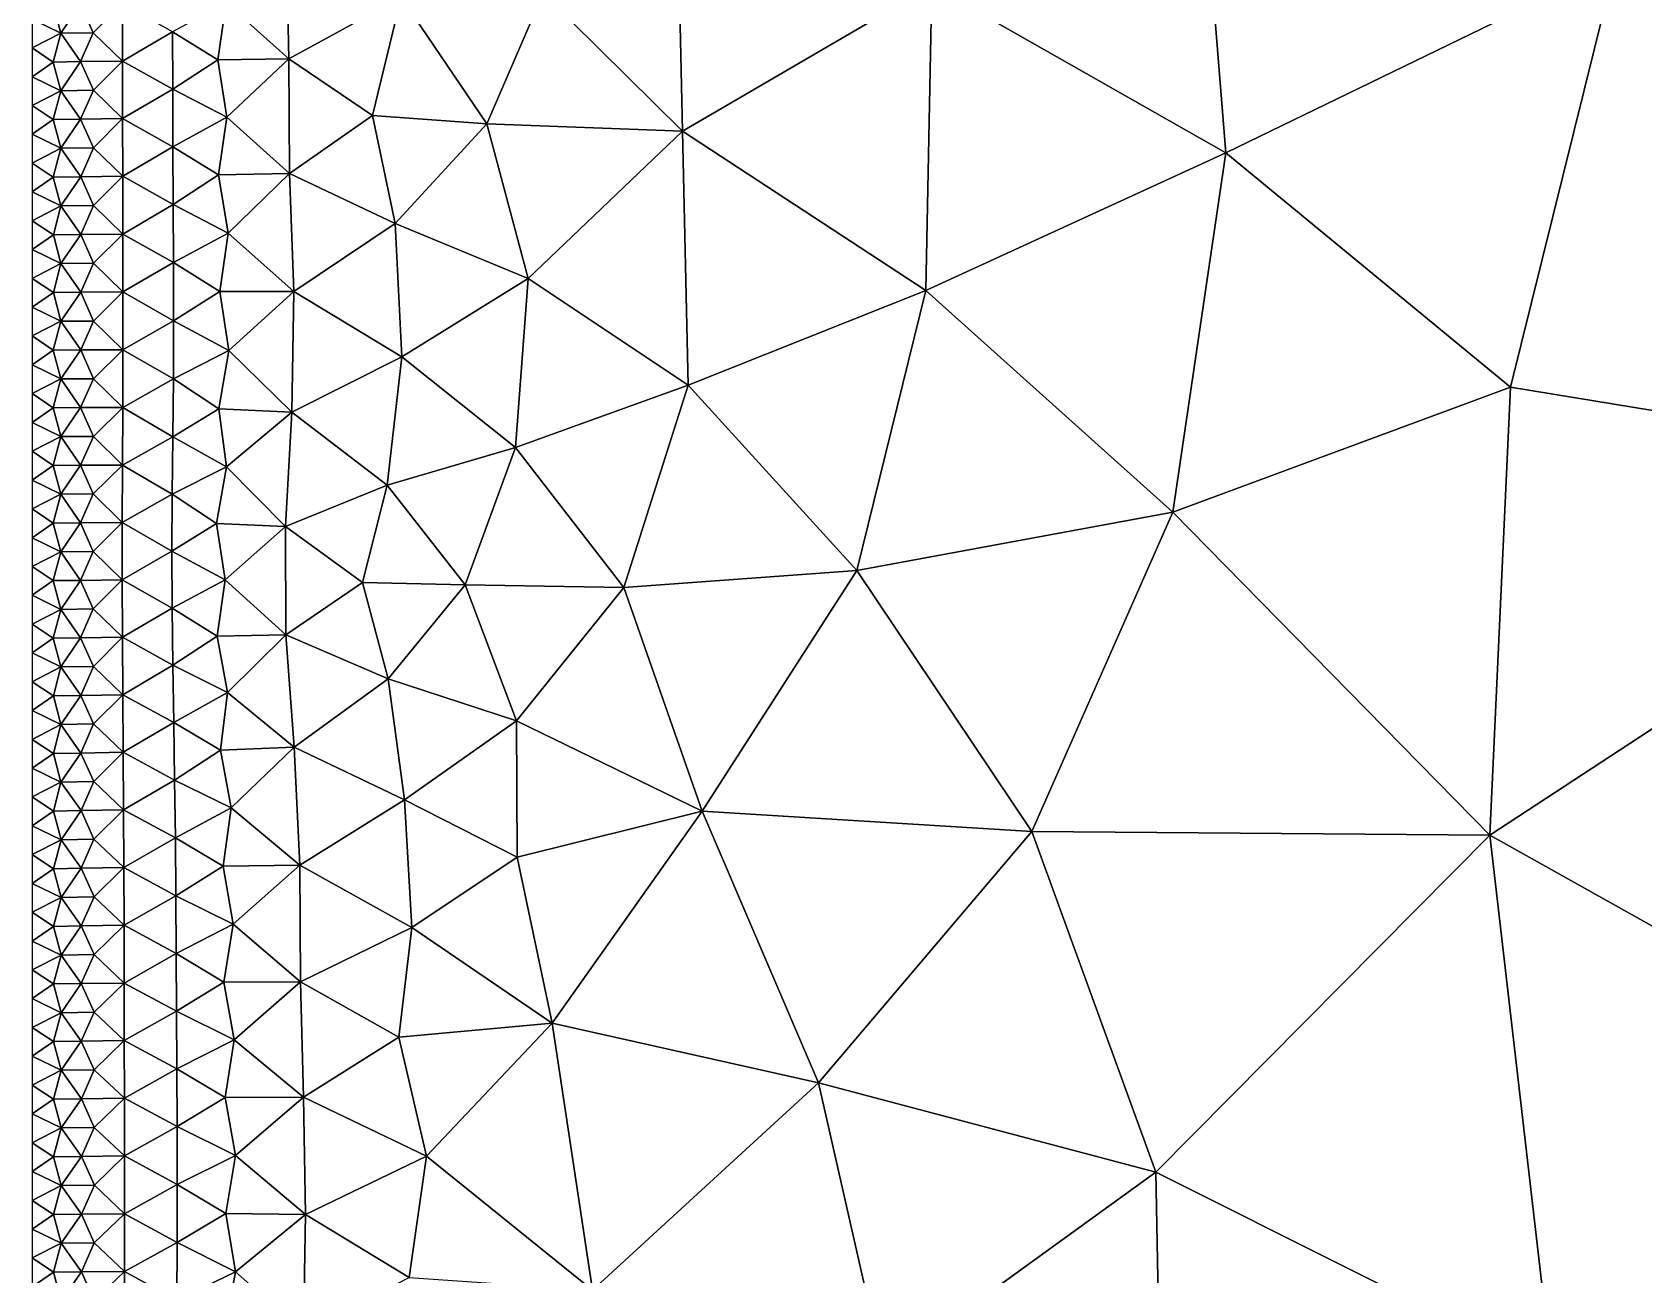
# Model space of a CAD drawing. Header units: metres. Extents: x 2 to 72, y -280 to 0.
# Drawn here: x 2 to 13.19, y -47.33 to -38.7 of the extents above; entities that cross this region are included whole.
import ezdxf

# ---------------------------------------------------------------- set-up
doc = ezdxf.new("R2010")
doc.units = ezdxf.units.M

msp = doc.modelspace()

# ---------------------------------------------------------------- linework, layer by layer
at = {"layer": 'layer', "color": 0}
for points in [[(17.4688, -35.8679), (12.9947, -38.2199), (15.9512, -41.7685)], [(10.2881, -39.5363), (10.0781, -36.9215), (8.24739, -38.3739)], [(12.9947, -38.2199), (10.0781, -36.9215), (10.2881, -39.5363)], [(6.51627, -39.3867), (6.47515, -37.4937), (5.54779, -38.4281)], [(8.24739, -38.3739), (6.47515, -37.4937), (6.51627, -39.3867)], [(3.76505, -38.1046), (3.34642, -38.4948), (3.7828, -38.8837)], [(3.76505, -38.1046), (3.7828, -38.8837), (4.56316, -38.4555)], [(12.266, -41.1647), (12.9947, -38.2199), (10.2881, -39.5363)], [(15.9512, -41.7685), (12.9947, -38.2199), (12.266, -41.1647)], [(8.20528, -40.4927), (8.24739, -38.3739), (6.51627, -39.3867)], [(10.2881, -39.5363), (8.24739, -38.3739), (8.20528, -40.4927)], [(3.34642, -38.4948), (2.9741, -38.6951), (3.28904, -38.8902)], [(3.34642, -38.4948), (3.28904, -38.8902), (3.7828, -38.8837)], [(4.56316, -38.4555), (3.7828, -38.8837), (4.36199, -39.2771)], [(4.56316, -38.4555), (4.36199, -39.2771), (5.15655, -39.3349)], [(5.15655, -39.3349), (5.54779, -38.4281), (4.56316, -38.4555)], [(6.51627, -39.3867), (5.54779, -38.4281), (5.15655, -39.3349)], [(2.14612, -38.505), (2, -38.6069), (2.19814, -38.7044)], [(2, -38.6069), (2, -38.807), (2.19814, -38.7044)], [(2.14612, -38.505), (2.19814, -38.7044), (2.33551, -38.5028)], [(2.33551, -38.5028), (2.19814, -38.7044), (2.42398, -38.7015)], [(2.33551, -38.5028), (2.42398, -38.7015), (2.62613, -38.4995)], [(2.62613, -38.4995), (2.42398, -38.7015), (2.62695, -38.8985)], [(2.62613, -38.4995), (2.62695, -38.8985), (2.9741, -38.6951)], [(2.19814, -38.7044), (2, -38.807), (2.14623, -38.9052)], [(2.19814, -38.7044), (2.14623, -38.9052), (2.33582, -38.9026)], [(2.19814, -38.7044), (2.33582, -38.9026), (2.42398, -38.7015)], [(2.42398, -38.7015), (2.33582, -38.9026), (2.62695, -38.8985)], [(2.9741, -38.6951), (2.62695, -38.8985), (2.97576, -39.0935)], [(2.9741, -38.6951), (2.97576, -39.0935), (3.28904, -38.8902)], [(2, -38.807), (2, -39.0072), (2.14623, -38.9052)], [(2.14623, -38.9052), (2, -39.0072), (2.1983, -39.1046)], [(2.14623, -38.9052), (2.1983, -39.1046), (2.33582, -38.9026)], [(2.33582, -38.9026), (2.1983, -39.1046), (2.42436, -39.1014)], [(2.33582, -38.9026), (2.42436, -39.1014), (2.62695, -38.8985)], [(2.62695, -38.8985), (2.42436, -39.1014), (2.62766, -39.2984)], [(2.62695, -38.8985), (2.62766, -39.2984), (2.97576, -39.0935)], [(3.28904, -38.8902), (2.97576, -39.0935), (3.35241, -39.288)], [(3.28904, -38.8902), (3.35241, -39.288), (3.7828, -38.8837)], [(3.7828, -38.8837), (3.35241, -39.288), (3.78558, -39.6799)], [(3.7828, -38.8837), (3.78558, -39.6799), (4.36199, -39.2771)], [(2, -39.0072), (2, -39.2074), (2.1983, -39.1046)], [(2.1983, -39.1046), (2, -39.2074), (2.14633, -39.3055)], [(2.1983, -39.1046), (2.14633, -39.3055), (2.3361, -39.3028)], [(2.1983, -39.1046), (2.3361, -39.3028), (2.42436, -39.1014)], [(2.42436, -39.1014), (2.3361, -39.3028), (2.62766, -39.2984)], [(2.97576, -39.0935), (2.62766, -39.2984), (2.97715, -39.4936)], [(2.97576, -39.0935), (2.97715, -39.4936), (3.35241, -39.288)], [(2, -39.2074), (2, -39.4075), (2.14633, -39.3055)], [(4.36199, -39.2771), (3.78558, -39.6799), (4.52063, -40.0278)], [(4.36199, -39.2771), (4.52063, -40.0278), (5.15655, -39.3349)], [(2.14633, -39.3055), (2, -39.4075), (2.19846, -39.5049)], [(2.14633, -39.3055), (2.19846, -39.5049), (2.3361, -39.3028)], [(2.3361, -39.3028), (2.19846, -39.5049), (2.42474, -39.5017)], [(2.3361, -39.3028), (2.42474, -39.5017), (2.62766, -39.2984)], [(2.62766, -39.2984), (2.42474, -39.5017), (2.62845, -39.6991)], [(2.62766, -39.2984), (2.62845, -39.6991), (2.97715, -39.4936)], [(3.35241, -39.288), (2.97715, -39.4936), (3.29316, -39.6896)], [(3.35241, -39.288), (3.29316, -39.6896), (3.78558, -39.6799)], [(5.44351, -40.4091), (5.15655, -39.3349), (4.52063, -40.0278)], [(5.44351, -40.4091), (6.51627, -39.3867), (5.15655, -39.3349)], [(6.55597, -41.1502), (6.51627, -39.3867), (5.44351, -40.4091)], [(8.20528, -40.4927), (6.51627, -39.3867), (6.55597, -41.1502)], [(2, -39.4075), (2, -39.6077), (2.19846, -39.5049)], [(2.19846, -39.5049), (2, -39.6077), (2.14644, -39.7059)], [(2.19846, -39.5049), (2.14644, -39.7059), (2.33641, -39.7033)], [(2.19846, -39.5049), (2.33641, -39.7033), (2.42474, -39.5017)], [(2.42474, -39.5017), (2.33641, -39.7033), (2.62845, -39.6991)], [(2.97715, -39.4936), (2.62845, -39.6991), (2.9793, -39.8954)], [(2.97715, -39.4936), (2.9793, -39.8954), (3.29316, -39.6896)], [(2, -39.6077), (2, -39.8078), (2.14644, -39.7059)], [(9.92207, -42.0326), (10.2881, -39.5363), (8.20528, -40.4927)], [(12.266, -41.1647), (10.2881, -39.5363), (9.92207, -42.0326)], [(2.14644, -39.7059), (2, -39.8078), (2.19864, -39.9054)], [(2.14644, -39.7059), (2.19864, -39.9054), (2.33641, -39.7033)], [(2.33641, -39.7033), (2.19864, -39.9054), (2.42517, -39.9024)], [(2.33641, -39.7033), (2.42517, -39.9024), (2.62845, -39.6991)], [(2.62845, -39.6991), (2.42517, -39.9024), (2.62932, -40.1005)], [(2.62845, -39.6991), (2.62932, -40.1005), (2.9793, -39.8954)], [(3.29316, -39.6896), (2.9793, -39.8954), (3.36107, -40.0934)], [(3.29316, -39.6896), (3.36107, -40.0934), (3.78558, -39.6799)], [(3.78558, -39.6799), (3.36107, -40.0934), (3.81604, -40.4999)], [(3.78558, -39.6799), (3.81604, -40.4999), (4.52063, -40.0278)], [(2, -39.8078), (2, -40.008), (2.19864, -39.9054)], [(2.19864, -39.9054), (2, -40.008), (2.14656, -40.1063)], [(2.19864, -39.9054), (2.14656, -40.1063), (2.33672, -40.104)], [(2.19864, -39.9054), (2.33672, -40.104), (2.42517, -39.9024)], [(2.42517, -39.9024), (2.33672, -40.104), (2.62932, -40.1005)], [(2.9793, -39.8954), (2.62932, -40.1005), (2.98146, -40.2985)], [(2.9793, -39.8954), (2.98146, -40.2985), (3.36107, -40.0934)], [(2, -40.008), (2, -40.2082), (2.14656, -40.1063)], [(4.52063, -40.0278), (3.81604, -40.4999), (4.56618, -40.9526)], [(4.52063, -40.0278), (4.56618, -40.9526), (5.44351, -40.4091)], [(2.14656, -40.1063), (2, -40.2082), (2.19878, -40.306)], [(2.14656, -40.1063), (2.19878, -40.306), (2.33672, -40.104)], [(2.33672, -40.104), (2.19878, -40.306), (2.42553, -40.3034)], [(2.33672, -40.104), (2.42553, -40.3034), (2.62932, -40.1005)], [(2.62932, -40.1005), (2.42553, -40.3034), (2.62983, -40.5023)], [(2.62932, -40.1005), (2.62983, -40.5023), (2.98146, -40.2985)], [(3.36107, -40.0934), (2.98146, -40.2985), (3.3027, -40.5)], [(3.36107, -40.0934), (3.3027, -40.5), (3.81604, -40.4999)], [(2, -40.2082), (2, -40.4083), (2.19878, -40.306)], [(2.19878, -40.306), (2, -40.4083), (2.14661, -40.5069)], [(2.19878, -40.306), (2.14661, -40.5069), (2.33689, -40.5049)], [(2.19878, -40.306), (2.33689, -40.5049), (2.42553, -40.3034)], [(2.42553, -40.3034), (2.33689, -40.5049), (2.62983, -40.5023)], [(2.98146, -40.2985), (2.62983, -40.5023), (2.98214, -40.7028)], [(2.98146, -40.2985), (2.98214, -40.7028), (3.3027, -40.5)], [(2, -40.4083), (2, -40.6085), (2.14661, -40.5069)], [(2.14661, -40.5069), (2, -40.6085), (2.19878, -40.7067)], [(2.14661, -40.5069), (2.19878, -40.7067), (2.33689, -40.5049)], [(2.33689, -40.5049), (2.19878, -40.7067), (2.42556, -40.7046)], [(2.33689, -40.5049), (2.42556, -40.7046), (2.62983, -40.5023)], [(2.62983, -40.5023), (2.42556, -40.7046), (2.62949, -40.9042)], [(2.62983, -40.5023), (2.62949, -40.9042), (2.98214, -40.7028)], [(3.3027, -40.5), (2.98214, -40.7028), (3.36484, -40.9095)], [(3.3027, -40.5), (3.36484, -40.9095), (3.81604, -40.4999)], [(3.81604, -40.4999), (3.36484, -40.9095), (3.80347, -41.3382)], [(3.81604, -40.4999), (3.80347, -41.3382), (4.56618, -40.9526)], [(5.35502, -41.5822), (5.44351, -40.4091), (4.56618, -40.9526)], [(6.55597, -41.1502), (5.44351, -40.4091), (5.35502, -41.5822)], [(7.72629, -42.4385), (8.20528, -40.4927), (6.55597, -41.1502)], [(9.92207, -42.0326), (8.20528, -40.4927), (7.72629, -42.4385)], [(2, -40.6085), (2, -40.8086), (2.19878, -40.7067)], [(2.19878, -40.7067), (2, -40.8086), (2.14654, -40.9074)], [(2.19878, -40.7067), (2.14654, -40.9074), (2.33674, -40.9059)], [(2.19878, -40.7067), (2.33674, -40.9059), (2.42556, -40.7046)], [(2.42556, -40.7046), (2.33674, -40.9059), (2.62949, -40.9042)], [(2.98214, -40.7028), (2.62949, -40.9042), (2.9804, -41.1067)], [(2.98214, -40.7028), (2.9804, -41.1067), (3.36484, -40.9095)], [(2, -40.8086), (2, -41.0088), (2.14654, -40.9074)], [(2.14654, -40.9074), (2, -41.0088), (2.19859, -41.1073)], [(2.14654, -40.9074), (2.19859, -41.1073), (2.33674, -40.9059)], [(2.33674, -40.9059), (2.19859, -41.1073), (2.42512, -41.1056)], [(2.33674, -40.9059), (2.42512, -41.1056), (2.62949, -40.9042)], [(2.62949, -40.9042), (2.42512, -41.1056), (2.62824, -41.3056)], [(2.62949, -40.9042), (2.62824, -41.3056), (2.9804, -41.1067)], [(3.36484, -40.9095), (2.9804, -41.1067), (3.29679, -41.3147)], [(3.36484, -40.9095), (3.29679, -41.3147), (3.80347, -41.3382)], [(4.56618, -40.9526), (3.80347, -41.3382), (4.46398, -41.8452)], [(4.56618, -40.9526), (4.46398, -41.8452), (5.35502, -41.5822)], [(2, -41.0088), (2, -41.209), (2.19859, -41.1073)], [(2.19859, -41.1073), (2, -41.209), (2.14635, -41.3079)], [(2.19859, -41.1073), (2.14635, -41.3079), (2.33626, -41.3066)], [(2.19859, -41.1073), (2.33626, -41.3066), (2.42512, -41.1056)], [(2.42512, -41.1056), (2.33626, -41.3066), (2.62824, -41.3056)], [(2.9804, -41.1067), (2.62824, -41.3056), (2.97658, -41.5087)], [(2.9804, -41.1067), (2.97658, -41.5087), (3.29679, -41.3147)], [(6.10769, -42.5556), (6.55597, -41.1502), (5.35502, -41.5822)], [(7.72629, -42.4385), (6.55597, -41.1502), (6.10769, -42.5556)], [(12.123, -44.2767), (12.266, -41.1647), (9.92207, -42.0326)], [(15.9512, -41.7685), (12.266, -41.1647), (12.123, -44.2767)], [(2, -41.209), (2, -41.4091), (2.14635, -41.3079)], [(2.14635, -41.3079), (2, -41.4091), (2.19827, -41.5077)], [(2.14635, -41.3079), (2.19827, -41.5077), (2.33626, -41.3066)], [(2.33626, -41.3066), (2.19827, -41.5077), (2.42434, -41.5061)], [(2.33626, -41.3066), (2.42434, -41.5061), (2.62824, -41.3056)], [(2.62824, -41.3056), (2.42434, -41.5061), (2.62657, -41.7059)], [(2.62824, -41.3056), (2.62657, -41.7059), (2.97658, -41.5087)], [(3.29679, -41.3147), (2.97658, -41.5087), (3.34965, -41.7175)], [(3.29679, -41.3147), (3.34965, -41.7175), (3.80347, -41.3382)], [(3.80347, -41.3382), (3.34965, -41.7175), (3.75785, -42.1314)], [(3.80347, -41.3382), (3.75785, -42.1314), (4.46398, -41.8452)], [(2, -41.4091), (2, -41.6093), (2.19827, -41.5077)], [(2.19827, -41.5077), (2, -41.6093), (2.14613, -41.7082)], [(2.19827, -41.5077), (2.14613, -41.7082), (2.33564, -41.7068)], [(2.19827, -41.5077), (2.33564, -41.7068), (2.42434, -41.5061)], [(2.42434, -41.5061), (2.33564, -41.7068), (2.62657, -41.7059)], [(2.97658, -41.5087), (2.62657, -41.7059), (2.97257, -41.9078)], [(2.97658, -41.5087), (2.97257, -41.9078), (3.34965, -41.7175)], [(2, -41.6093), (2, -41.8094), (2.14613, -41.7082)], [(5.00762, -42.5371), (5.35502, -41.5822), (4.46398, -41.8452)], [(6.10769, -42.5556), (5.35502, -41.5822), (5.00762, -42.5371)], [(2.14613, -41.7082), (2, -41.8094), (2.19797, -41.9079)], [(2.14613, -41.7082), (2.19797, -41.9079), (2.33564, -41.7068)], [(2.33564, -41.7068), (2.19797, -41.9079), (2.42359, -41.9061)], [(2.33564, -41.7068), (2.42359, -41.9061), (2.62657, -41.7059)], [(2.62657, -41.7059), (2.42359, -41.9061), (2.62534, -42.105)], [(2.62657, -41.7059), (2.62534, -42.105), (2.97257, -41.9078)], [(3.34965, -41.7175), (2.97257, -41.9078), (3.28049, -42.1116)], [(3.34965, -41.7175), (3.28049, -42.1116), (3.75785, -42.1314)], [(2, -41.8094), (2, -42.0096), (2.19797, -41.9079)], [(4.46398, -41.8452), (3.75785, -42.1314), (4.29286, -42.5206)], [(4.46398, -41.8452), (4.29286, -42.5206), (5.00762, -42.5371)], [(15.3824, -46.1016), (15.9512, -41.7685), (12.123, -44.2767)], [(2.19797, -41.9079), (2, -42.0096), (2.14598, -42.1083)], [(2.19797, -41.9079), (2.14598, -42.1083), (2.3352, -42.1067)], [(2.19797, -41.9079), (2.3352, -42.1067), (2.42359, -41.9061)], [(2.42359, -41.9061), (2.3352, -42.1067), (2.62534, -42.105)], [(2.97257, -41.9078), (2.62534, -42.105), (2.97036, -42.3042)], [(2.97257, -41.9078), (2.97036, -42.3042), (3.28049, -42.1116)], [(2, -42.0096), (2, -42.2098), (2.14598, -42.1083)], [(8.94133, -44.2504), (9.92207, -42.0326), (7.72629, -42.4385)], [(12.123, -44.2767), (9.92207, -42.0326), (8.94133, -44.2504)], [(2.14598, -42.1083), (2, -42.2098), (2.19786, -42.3078)], [(2.14598, -42.1083), (2.19786, -42.3078), (2.3352, -42.1067)], [(2.3352, -42.1067), (2.19786, -42.3078), (2.42327, -42.3056)], [(2.3352, -42.1067), (2.42327, -42.3056), (2.62534, -42.105)], [(2.62534, -42.105), (2.42327, -42.3056), (2.62527, -42.5034)], [(2.62534, -42.105), (2.62527, -42.5034), (2.97036, -42.3042)], [(3.28049, -42.1116), (2.97036, -42.3042), (3.33967, -42.5035)], [(3.28049, -42.1116), (3.33967, -42.5035), (3.75785, -42.1314)], [(3.75785, -42.1314), (3.33967, -42.5035), (3.76189, -42.8848)], [(3.75785, -42.1314), (3.76189, -42.8848), (4.29286, -42.5206)], [(2, -42.2098), (2, -42.4099), (2.19786, -42.3078)], [(2.19786, -42.3078), (2, -42.4099), (2.14601, -42.5083)], [(2, -42.4099), (2, -42.6101), (2.14601, -42.5083)], [(2.19786, -42.3078), (2.14601, -42.5083), (2.33521, -42.5063)], [(2.19786, -42.3078), (2.33521, -42.5063), (2.42327, -42.3056)], [(2.42327, -42.3056), (2.33521, -42.5063), (2.62527, -42.5034)], [(2.97036, -42.3042), (2.62527, -42.5034), (2.9715, -42.6997)], [(2.97036, -42.3042), (2.9715, -42.6997), (3.33967, -42.5035)], [(2.14601, -42.5083), (2, -42.6101), (2.19803, -42.7077)], [(2.14601, -42.5083), (2.19803, -42.7077), (2.33521, -42.5063)], [(2.33521, -42.5063), (2.19803, -42.7077), (2.42365, -42.7049)], [(2.33521, -42.5063), (2.42365, -42.7049), (2.62527, -42.5034)], [(2.62527, -42.5034), (2.42365, -42.7049), (2.62665, -42.9017)], [(2.62527, -42.5034), (2.62665, -42.9017), (2.9715, -42.6997)], [(3.33967, -42.5035), (2.9715, -42.6997), (3.28357, -42.8936)], [(3.33967, -42.5035), (3.28357, -42.8936), (3.76189, -42.8848)], [(4.29286, -42.5206), (3.76189, -42.8848), (4.47162, -43.1894)], [(4.29286, -42.5206), (4.47162, -43.1894), (5.00762, -42.5371)], [(6.65133, -44.1087), (7.72629, -42.4385), (6.10769, -42.5556)], [(8.94133, -44.2504), (7.72629, -42.4385), (6.65133, -44.1087)], [(2, -42.6101), (2, -42.8102), (2.19803, -42.7077)], [(5.00762, -42.5371), (4.47162, -43.1894), (5.3636, -43.482)], [(5.3636, -43.482), (6.10769, -42.5556), (5.00762, -42.5371)], [(6.65133, -44.1087), (6.10769, -42.5556), (5.3636, -43.482)], [(2.19803, -42.7077), (2, -42.8102), (2.14623, -42.9084)], [(2.19803, -42.7077), (2.14623, -42.9084), (2.33576, -42.9058)], [(2.19803, -42.7077), (2.33576, -42.9058), (2.42365, -42.7049)], [(2.42365, -42.7049), (2.33576, -42.9058), (2.62665, -42.9017)], [(2.9715, -42.6997), (2.62665, -42.9017), (2.97602, -43.0956)], [(2.9715, -42.6997), (2.97602, -43.0956), (3.28357, -42.8936)], [(2, -42.8102), (2, -43.0104), (2.14623, -42.9084)], [(2.14623, -42.9084), (2, -43.0104), (2.19846, -43.1077)], [(2.14623, -42.9084), (2.19846, -43.1077), (2.33576, -42.9058)], [(2.33576, -42.9058), (2.19846, -43.1077), (2.42468, -43.1043)], [(2.33576, -42.9058), (2.42468, -43.1043), (2.62665, -42.9017)], [(2.62665, -42.9017), (2.42468, -43.1043), (2.62912, -43.3006)], [(2.62665, -42.9017), (2.62912, -43.3006), (2.97602, -43.0956)], [(3.28357, -42.8936), (2.97602, -43.0956), (3.35642, -43.2864)], [(3.28357, -42.8936), (3.35642, -43.2864), (3.76189, -42.8848)], [(3.76189, -42.8848), (3.35642, -43.2864), (3.81837, -43.6652)], [(3.76189, -42.8848), (3.81837, -43.6652), (4.47162, -43.1894)], [(2, -43.0104), (2, -43.2106), (2.19846, -43.1077)], [(2.19846, -43.1077), (2, -43.2106), (2.14659, -43.3085)], [(2.19846, -43.1077), (2.14659, -43.3085), (2.33672, -43.3056)], [(2.19846, -43.1077), (2.33672, -43.3056), (2.42468, -43.1043)], [(2.42468, -43.1043), (2.33672, -43.3056), (2.62912, -43.3006)], [(2.97602, -43.0956), (2.62912, -43.3006), (2.98237, -43.4936)], [(2.97602, -43.0956), (2.98237, -43.4936), (3.35642, -43.2864)], [(4.47162, -43.1894), (3.81837, -43.6652), (4.58538, -44.0313)], [(4.47162, -43.1894), (4.58538, -44.0313), (5.3636, -43.482)], [(2, -43.2106), (2, -43.4107), (2.14659, -43.3085)], [(2.14659, -43.3085), (2, -43.4107), (2.19905, -43.5078)], [(2.14659, -43.3085), (2.19905, -43.5078), (2.33672, -43.3056)], [(2.33672, -43.3056), (2.19905, -43.5078), (2.42609, -43.5042)], [(2.33672, -43.3056), (2.42609, -43.5042), (2.62912, -43.3006)], [(2.62912, -43.3006), (2.42609, -43.5042), (2.63201, -43.7005)], [(2.62912, -43.3006), (2.63201, -43.7005), (2.98237, -43.4936)], [(3.35642, -43.2864), (2.98237, -43.4936), (3.30704, -43.6854)], [(3.35642, -43.2864), (3.30704, -43.6854), (3.81837, -43.6652)], [(2, -43.4107), (2, -43.6109), (2.19905, -43.5078)], [(2.19905, -43.5078), (2, -43.6109), (2.147, -43.7088)], [(2.19905, -43.5078), (2.147, -43.7088), (2.33782, -43.7058)], [(2.19905, -43.5078), (2.33782, -43.7058), (2.42609, -43.5042)], [(2.42609, -43.5042), (2.33782, -43.7058), (2.63201, -43.7005)], [(2.98237, -43.4936), (2.63201, -43.7005), (2.98906, -43.8937)], [(2.98237, -43.4936), (2.98906, -43.8937), (3.30704, -43.6854)], [(5.3636, -43.482), (4.58538, -44.0313), (5.3679, -44.4304)], [(6.65133, -44.1087), (5.3636, -43.482), (5.3679, -44.4304)], [(2, -43.6109), (2, -43.811), (2.147, -43.7088)], [(2.147, -43.7088), (2, -43.811), (2.19963, -43.9081)], [(2.147, -43.7088), (2.19963, -43.9081), (2.33782, -43.7058)], [(2.33782, -43.7058), (2.19963, -43.9081), (2.4275, -43.9045)], [(2.33782, -43.7058), (2.4275, -43.9045), (2.63201, -43.7005)], [(2.63201, -43.7005), (2.4275, -43.9045), (2.63458, -44.1011)], [(2.63201, -43.7005), (2.63458, -44.1011), (2.98906, -43.8937)], [(3.30704, -43.6854), (2.98906, -43.8937), (3.38234, -44.0863)], [(3.30704, -43.6854), (3.38234, -44.0863), (3.81837, -43.6652)], [(3.81837, -43.6652), (3.38234, -44.0863), (3.85781, -44.4844)], [(3.81837, -43.6652), (3.85781, -44.4844), (4.58538, -44.0313)], [(2, -43.811), (2, -44.0112), (2.19963, -43.9081)], [(2.19963, -43.9081), (2, -44.0112), (2.14735, -44.1092)], [(2.19963, -43.9081), (2.14735, -44.1092), (2.3388, -44.1062)], [(2.19963, -43.9081), (2.3388, -44.1062), (2.4275, -43.9045)], [(2.4275, -43.9045), (2.3388, -44.1062), (2.63458, -44.1011)], [(2.98906, -43.8937), (2.63458, -44.1011), (2.99409, -44.2954)], [(2.98906, -43.8937), (2.99409, -44.2954), (3.38234, -44.0863)], [(2, -44.0112), (2, -44.2114), (2.14735, -44.1092)], [(3.38234, -44.0863), (2.99409, -44.2954), (3.32526, -44.4919)], [(3.38234, -44.0863), (3.32526, -44.4919), (3.85781, -44.4844)], [(4.58538, -44.0313), (3.85781, -44.4844), (4.63724, -44.9191)], [(4.58538, -44.0313), (4.63724, -44.9191), (5.3679, -44.4304)], [(2.14735, -44.1092), (2, -44.2114), (2.2001, -44.3085)], [(2.14735, -44.1092), (2.2001, -44.3085), (2.3388, -44.1062)], [(2.3388, -44.1062), (2.2001, -44.3085), (2.42862, -44.305)], [(2.3388, -44.1062), (2.42862, -44.305), (2.63458, -44.1011)], [(2.63458, -44.1011), (2.42862, -44.305), (2.63644, -44.502)], [(2.63458, -44.1011), (2.63644, -44.502), (2.99409, -44.2954)], [(5.61058, -45.5826), (6.65133, -44.1087), (5.3679, -44.4304)], [(7.46119, -45.9973), (6.65133, -44.1087), (5.61058, -45.5826)], [(7.46119, -45.9973), (8.94133, -44.2504), (6.65133, -44.1087)], [(2, -44.2114), (2, -44.4115), (2.2001, -44.3085)], [(2.2001, -44.3085), (2, -44.4115), (2.1476, -44.5096)], [(2.2001, -44.3085), (2.1476, -44.5096), (2.3395, -44.5068)], [(2.2001, -44.3085), (2.3395, -44.5068), (2.42862, -44.305)], [(2.42862, -44.305), (2.3395, -44.5068), (2.63644, -44.502)], [(2.99409, -44.2954), (2.63644, -44.502), (2.99752, -44.6975)], [(2.99409, -44.2954), (2.99752, -44.6975), (3.32526, -44.4919)], [(9.80284, -46.6184), (8.94133, -44.2504), (7.46119, -45.9973)], [(9.80284, -46.6184), (12.123, -44.2767), (8.94133, -44.2504)], [(12.5535, -47.9955), (12.123, -44.2767), (9.80284, -46.6184)], [(15.3824, -46.1016), (12.123, -44.2767), (12.5535, -47.9955)], [(2, -44.4115), (2, -44.6117), (2.1476, -44.5096)], [(2.1476, -44.5096), (2, -44.6117), (2.20041, -44.709)], [(2.1476, -44.5096), (2.20041, -44.709), (2.3395, -44.5068)], [(2.3395, -44.5068), (2.20041, -44.709), (2.42938, -44.7057)], [(2.3395, -44.5068), (2.42938, -44.7057), (2.63644, -44.502)], [(2.63644, -44.502), (2.42938, -44.7057), (2.63764, -44.9029)], [(2.63644, -44.502), (2.63764, -44.9029), (2.99752, -44.6975)], [(3.32526, -44.4919), (2.99752, -44.6975), (3.39519, -44.8942)], [(3.32526, -44.4919), (3.39519, -44.8942), (3.85781, -44.4844)], [(3.85781, -44.4844), (3.39519, -44.8942), (3.86336, -45.2958)], [(3.85781, -44.4844), (3.86336, -45.2958), (4.63724, -44.9191)], [(5.3679, -44.4304), (4.63724, -44.9191), (5.61058, -45.5826)], [(2, -44.6117), (2, -44.8118), (2.20041, -44.709)], [(2.20041, -44.709), (2, -44.8118), (2.14776, -44.91)], [(2.20041, -44.709), (2.14776, -44.91), (2.33997, -44.9073)], [(2.20041, -44.709), (2.33997, -44.9073), (2.42938, -44.7057)], [(2.42938, -44.7057), (2.33997, -44.9073), (2.63764, -44.9029)], [(2.99752, -44.6975), (2.63764, -44.9029), (2.99947, -45.0989)], [(2.99752, -44.6975), (2.99947, -45.0989), (3.39519, -44.8942)], [(2, -44.8118), (2, -45.012), (2.14776, -44.91)], [(2.14776, -44.91), (2, -45.012), (2.20063, -45.1094)], [(2.14776, -44.91), (2.20063, -45.1094), (2.33997, -44.9073)], [(2.33997, -44.9073), (2.20063, -45.1094), (2.42989, -45.1062)], [(2.33997, -44.9073), (2.42989, -45.1062), (2.63764, -44.9029)], [(2.63764, -44.9029), (2.42989, -45.1062), (2.63854, -45.3036)], [(2.63764, -44.9029), (2.63854, -45.3036), (2.99947, -45.0989)], [(3.39519, -44.8942), (2.99947, -45.0989), (3.33123, -45.2969)], [(3.39519, -44.8942), (3.33123, -45.2969), (3.86336, -45.2958)], [(4.63724, -44.9191), (3.86336, -45.2958), (4.54495, -45.6801)], [(4.63724, -44.9191), (4.54495, -45.6801), (5.61058, -45.5826)], [(2, -45.012), (2, -45.2122), (2.20063, -45.1094)], [(2.99947, -45.0989), (2.63854, -45.3036), (3.00145, -45.4998)], [(2.99947, -45.0989), (3.00145, -45.4998), (3.33123, -45.2969)], [(2.20063, -45.1094), (2, -45.2122), (2.14789, -45.3103)], [(2, -45.2122), (2, -45.4123), (2.14789, -45.3103)], [(2.20063, -45.1094), (2.14789, -45.3103), (2.34032, -45.3077)], [(2.20063, -45.1094), (2.34032, -45.3077), (2.42989, -45.1062)], [(2.42989, -45.1062), (2.34032, -45.3077), (2.63854, -45.3036)], [(2.14789, -45.3103), (2, -45.4123), (2.20082, -45.5098)], [(2.14789, -45.3103), (2.20082, -45.5098), (2.34032, -45.3077)], [(2.34032, -45.3077), (2.20082, -45.5098), (2.43034, -45.5066)], [(2.34032, -45.3077), (2.43034, -45.5066), (2.63854, -45.3036)], [(2.63854, -45.3036), (2.43034, -45.5066), (2.63944, -45.7041)], [(2.63854, -45.3036), (2.63944, -45.7041), (3.00145, -45.4998)], [(3.33123, -45.2969), (3.00145, -45.4998), (3.40254, -45.6976)], [(3.33123, -45.2969), (3.40254, -45.6976), (3.86336, -45.2958)], [(3.86336, -45.2958), (3.40254, -45.6976), (3.88341, -46.0978)], [(3.86336, -45.2958), (3.88341, -46.0978), (4.54495, -45.6801)], [(2, -45.4123), (2, -45.6125), (2.20082, -45.5098)], [(2.20082, -45.5098), (2, -45.6125), (2.14801, -45.7106)], [(2.20082, -45.5098), (2.14801, -45.7106), (2.34066, -45.7081)], [(2.20082, -45.5098), (2.34066, -45.7081), (2.43034, -45.5066)], [(2.43034, -45.5066), (2.34066, -45.7081), (2.63944, -45.7041)], [(3.00145, -45.4998), (2.63944, -45.7041), (3.00361, -45.9005)], [(3.00145, -45.4998), (3.00361, -45.9005), (3.40254, -45.6976)], [(2, -45.6125), (2, -45.8127), (2.14801, -45.7106)], [(4.54495, -45.6801), (4.73908, -46.5076), (5.61058, -45.5826)], [(5.61058, -45.5826), (4.73908, -46.5076), (5.89138, -47.4375)], [(5.89138, -47.4375), (7.46119, -45.9973), (5.61058, -45.5826)], [(2.14801, -45.7106), (2, -45.8127), (2.20101, -45.9101)], [(2.14801, -45.7106), (2.20101, -45.9101), (2.34066, -45.7081)], [(2.34066, -45.7081), (2.20101, -45.9101), (2.43081, -45.907)], [(2.34066, -45.7081), (2.43081, -45.907), (2.63944, -45.7041)], [(2.63944, -45.7041), (2.43081, -45.907), (2.64034, -46.1046)], [(2.63944, -45.7041), (2.64034, -46.1046), (3.00361, -45.9005)], [(3.40254, -45.6976), (3.00361, -45.9005), (3.33942, -46.0986)], [(3.40254, -45.6976), (3.33942, -46.0986), (3.88341, -46.0978)], [(4.54495, -45.6801), (3.88341, -46.0978), (4.73908, -46.5076)], [(2, -45.8127), (2, -46.0128), (2.20101, -45.9101)], [(2.20101, -45.9101), (2, -46.0128), (2.14813, -46.111)], [(2.20101, -45.9101), (2.14813, -46.111), (2.341, -46.1085)], [(2.20101, -45.9101), (2.341, -46.1085), (2.43081, -45.907)], [(2.43081, -45.907), (2.341, -46.1085), (2.64034, -46.1046)], [(3.00361, -45.9005), (2.64034, -46.1046), (3.0057, -46.3016)], [(3.00361, -45.9005), (3.0057, -46.3016), (3.33942, -46.0986)], [(2, -46.0128), (2, -46.213), (2.14813, -46.111)], [(2.14813, -46.111), (2.20118, -46.3105), (2.341, -46.1085)], [(2.341, -46.1085), (2.20118, -46.3105), (2.43121, -46.3075)], [(2.341, -46.1085), (2.43121, -46.3075), (2.64034, -46.1046)], [(2.64034, -46.1046), (2.43121, -46.3075), (2.64099, -46.5053)], [(2.64034, -46.1046), (2.64099, -46.5053), (3.0057, -46.3016)], [(3.33942, -46.0986), (3.0057, -46.3016), (3.41109, -46.5015)], [(3.33942, -46.0986), (3.41109, -46.5015), (3.88341, -46.0978)], [(3.88341, -46.0978), (3.41109, -46.5015), (3.89661, -46.9114)], [(3.88341, -46.0978), (3.89661, -46.9114), (4.73908, -46.5076)], [(7.91221, -47.986), (7.46119, -45.9973), (5.89138, -47.4375)], [(7.91221, -47.986), (9.80284, -46.6184), (7.46119, -45.9973)], [(16.2138, -50.5464), (15.3824, -46.1016), (12.5535, -47.9955)], [(2.14813, -46.111), (2, -46.213), (2.20118, -46.3105)], [(2, -46.213), (2, -46.4131), (2.20118, -46.3105)], [(2.20118, -46.3105), (2, -46.4131), (2.14821, -46.5114)], [(2.20118, -46.3105), (2.14821, -46.5114), (2.34124, -46.5089)], [(2.20118, -46.3105), (2.34124, -46.5089), (2.43121, -46.3075)], [(2.43121, -46.3075), (2.34124, -46.5089), (2.64099, -46.5053)], [(3.0057, -46.3016), (2.64099, -46.5053), (3.00683, -46.7031)], [(3.0057, -46.3016), (3.00683, -46.7031), (3.41109, -46.5015)], [(2, -46.4131), (2, -46.6133), (2.14821, -46.5114)], [(2.14821, -46.5114), (2, -46.6133), (2.20125, -46.7109)], [(2.14821, -46.5114), (2.20125, -46.7109), (2.34124, -46.5089)], [(2.34124, -46.5089), (2.20125, -46.7109), (2.4314, -46.708)], [(2.34124, -46.5089), (2.4314, -46.708), (2.64099, -46.5053)], [(2.64099, -46.5053), (2.4314, -46.708), (2.64111, -46.9063)], [(2.64099, -46.5053), (2.64111, -46.9063), (3.00683, -46.7031)], [(3.41109, -46.5015), (3.00683, -46.7031), (3.34421, -46.9041)], [(3.41109, -46.5015), (3.34421, -46.9041), (3.89661, -46.9114)], [(4.73908, -46.5076), (3.89661, -46.9114), (4.61826, -47.349)], [(4.73908, -46.5076), (4.61826, -47.349), (5.89138, -47.4375)], [(2, -46.6133), (2, -46.8135), (2.20125, -46.7109)], [(9.85233, -49.1948), (9.80284, -46.6184), (7.91221, -47.986)], [(12.5535, -47.9955), (9.80284, -46.6184), (9.85233, -49.1948)], [(2.20125, -46.7109), (2, -46.8135), (2.14821, -46.9118)], [(2.20125, -46.7109), (2.14821, -46.9118), (2.34127, -46.9095)], [(2.20125, -46.7109), (2.34127, -46.9095), (2.4314, -46.708)], [(2.4314, -46.708), (2.34127, -46.9095), (2.64111, -46.9063)], [(3.00683, -46.7031), (2.64111, -46.9063), (3.00658, -47.1052)], [(3.00683, -46.7031), (3.00658, -47.1052), (3.34421, -46.9041)], [(2, -46.8135), (2, -47.0136), (2.14821, -46.9118)], [(2.14821, -46.9118), (2, -47.0136), (2.20119, -47.1114)], [(2.14821, -46.9118), (2.20119, -47.1114), (2.34127, -46.9095)], [(2.34127, -46.9095), (2.20119, -47.1114), (2.43127, -47.1087)], [(2.34127, -46.9095), (2.43127, -47.1087), (2.64111, -46.9063)], [(2.64111, -46.9063), (2.43127, -47.1087), (2.64055, -47.3073)], [(2.64111, -46.9063), (2.64055, -47.3073), (3.00658, -47.1052)], [(3.34421, -46.9041), (3.00658, -47.1052), (3.41083, -47.3092)], [(3.34421, -46.9041), (3.41083, -47.3092), (3.89661, -46.9114)], [(3.89661, -46.9114), (3.41083, -47.3092), (3.88445, -47.7273)], [(3.89661, -46.9114), (3.88445, -47.7273), (4.61826, -47.349)], [(2, -47.0136), (2, -47.2138), (2.20119, -47.1114)], [(2.20119, -47.1114), (2, -47.2138), (2.14812, -47.3122)], [(2.20119, -47.1114), (2.14812, -47.3122), (2.34103, -47.3101)], [(2.20119, -47.1114), (2.34103, -47.3101), (2.43127, -47.1087)], [(2.43127, -47.1087), (2.34103, -47.3101), (2.64055, -47.3073)], [(3.00658, -47.1052), (2.64055, -47.3073), (3.00471, -47.5071)], [(3.00658, -47.1052), (3.00471, -47.5071), (3.41083, -47.3092)], [(2, -47.2138), (2, -47.4139), (2.14812, -47.3122)], [(2.14812, -47.3122), (2, -47.4139), (2.20098, -47.5118)], [(2.14812, -47.3122), (2.20098, -47.5118), (2.34103, -47.3101)], [(2.34103, -47.3101), (2.20098, -47.5118), (2.43078, -47.5093)], [(2.34103, -47.3101), (2.43078, -47.5093), (2.64055, -47.3073)], [(2.64055, -47.3073), (2.43078, -47.5093), (2.63929, -47.7082)], [(2.64055, -47.3073), (2.63929, -47.7082), (3.00471, -47.5071)], [(3.41083, -47.3092), (3.00471, -47.5071), (3.33802, -47.7109)], [(3.41083, -47.3092), (3.33802, -47.7109), (3.88445, -47.7273)]]:
    msp.add_3dface(points, dxfattribs=at)

doc.saveas('drawing.dxf')
